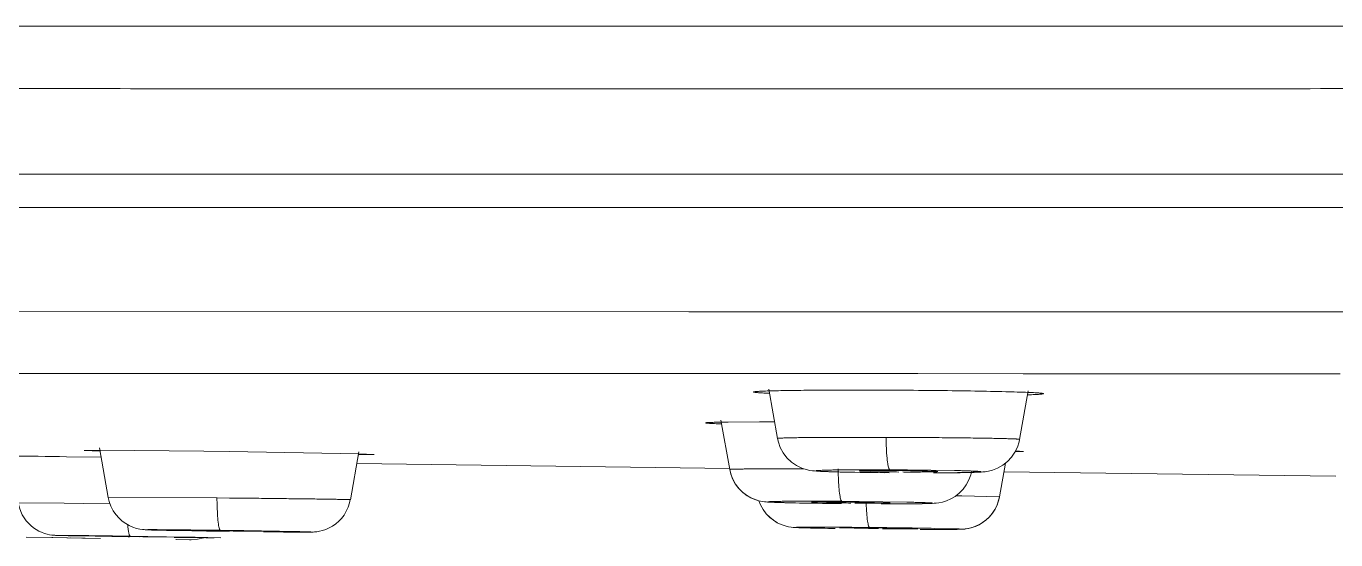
# Model space of a CAD drawing. Header units: millimetres. Extents: x 5438 to 6032, y -2661 to -1821.
# Drawn here: x 5810.656 to 5814.833, y -2151.25 to -2149.613 of the extents above; entities that cross this region are included whole.
import ezdxf

# ---------------------------------------------------------------- set-up
doc = ezdxf.new("R2010")
doc.units = ezdxf.units.MM
doc.header["$LTSCALE"] = 0.1
doc.layers.get('0').update_dxf_attribs({"lineweight": 15})

msp = doc.modelspace()

# ---------------------------------------------------------------- linework, layer by layer
for p, q in [((5820.1369, -2149.613), (5802.6262, -2149.6131)), ((5820.1273, -2150.085), (5806.0265, -2150.085)), ((5798.778, -2150.1913), (5847.0651, -2150.1913)), ((5812.7688, -2150.5233), (5809.9144, -2150.5229)), ((5812.8196, -2150.5233), (5812.7688, -2150.5233)), ((5812.9219, -2150.5234), (5812.8196, -2150.5233)), ((5812.9728, -2150.5234), (5812.9219, -2150.5234)), ((5813.3126, -2150.5234), (5812.9728, -2150.5234)), ((5813.4381, -2150.5234), (5813.3126, -2150.5234)), ((5813.5637, -2150.5235), (5813.4381, -2150.5234)), ((5813.5869, -2150.5235), (5813.5637, -2150.5235)), ((5813.7473, -2150.5235), (5813.5869, -2150.5235)), ((5813.8999, -2150.5235), (5813.7473, -2150.5235)), ((5813.9505, -2150.5235), (5813.8999, -2150.5235)), ((5817.5228, -2150.5236), (5813.9505, -2150.5235)), ((5810.5699, -2150.7203), (5810.7958, -2150.7204)), ((5810.7958, -2150.7204), (5810.8388, -2150.7204)), ((5810.8388, -2150.7204), (5810.8914, -2150.7204)), ((5810.8914, -2150.7204), (5810.9208, -2150.7204)), ((5810.9208, -2150.7204), (5811.0166, -2150.7204)), ((5811.0166, -2150.7204), (5811.0461, -2150.7204)), ((5811.0461, -2150.7204), (5811.0704, -2150.7204)), ((5811.0704, -2150.7204), (5811.1416, -2150.7204)), ((5811.1416, -2150.7204), (5811.1788, -2150.7204)), ((5811.1788, -2150.7204), (5811.3037, -2150.7204)), ((5811.3037, -2150.7204), (5811.3811, -2150.7204)), ((5811.3811, -2150.7204), (5811.4288, -2150.7204)), ((5811.4288, -2150.7204), (5811.477, -2150.7204)), ((5811.477, -2150.7204), (5811.5282, -2150.7204)), ((5811.5282, -2150.7204), (5811.5676, -2150.7205)), ((5811.5676, -2150.7205), (5811.7643, -2150.7205)), ((5811.7643, -2150.7205), (5811.8155, -2150.7205)), ((5811.8155, -2150.7205), (5812.9096, -2150.7206)), ((5812.9096, -2150.7206), (5812.9753, -2150.7206)), ((5812.9753, -2150.7206), (5813.0071, -2150.7207)), ((5813.0071, -2150.7207), (5813.2492, -2150.7207)), ((5813.2492, -2150.7207), (5813.3743, -2150.7207)), ((5813.3743, -2150.7207), (5813.4385, -2150.7207)), ((5813.4385, -2150.7207), (5813.4844, -2150.7207)), ((5813.4844, -2150.7207), (5813.4994, -2150.7207)), ((5813.4994, -2150.7207), (5813.8359, -2150.7208)), ((5813.8359, -2150.7208), (5813.8866, -2150.7208)), ((5813.8866, -2150.7208), (5813.9007, -2150.7208)), ((5813.9007, -2150.7208), (5813.9352, -2150.7208)), ((5813.9352, -2150.7208), (5814.7808, -2150.7209)), ((5814.7808, -2150.7209), (5814.8314, -2150.7209)), ((5814.8314, -2150.7209), (5814.8465, -2150.7209)), ((5813.0523, -2150.9272), (5813.0246, -2150.7706)), ((5813.8243, -2150.9302), (5813.8515, -2150.776)), ((5812.8994, -2151.0262), (5812.8717, -2150.869)), ((5812.9943, -2150.8743), (5812.8946, -2150.8749)), ((5810.9174, -2151.1151), (5810.8895, -2150.9568)), ((5813.0523, -2150.9272), (5813.0523, -2150.9272)), ((5813.4386, -2150.924), (5813.3981, -2150.9238)), ((5810.8944, -2150.9871), (5810.7845, -2150.9855)), ((5810.8894, -2150.965), (5810.8402, -2150.9655)), ((5810.8402, -2150.9655), (5810.8902, -2150.9674)), ((5811.2227, -2150.9682), (5810.8894, -2150.965)), ((5811.3041, -2150.9693), (5811.2227, -2150.9682)), ((5811.7165, -2150.9766), (5811.3041, -2150.9693)), ((5811.6895, -2151.1225), (5811.7164, -2150.9698)), ((5811.7161, -2150.979), (5811.7656, -2150.9785)), ((5811.7656, -2150.9785), (5811.7165, -2150.9766)), ((5813.8107, -2150.9696), (5813.8289, -2150.9692)), ((5813.8363, -2150.9685), (5813.8119, -2150.9669)), ((5813.8289, -2150.9692), (5813.8363, -2150.9685)), ((5811.7097, -2151.0076), (5812.8996, -2151.0228)), ((5812.8994, -2151.0261), (5812.8994, -2151.0262)), ((5813.2567, -2151.0344), (5813.4081, -2151.0365)), ((5813.3193, -2151.032), (5813.3136, -2151.0313)), ((5813.3779, -2151.0336), (5813.3193, -2151.032)), ((5813.4386, -2151.0297), (5813.4259, -2151.0297)), ((5813.6168, -2151.0295), (5813.467, -2151.0274)), ((5813.6686, -2151.043), (5813.6715, -2151.0304)), ((5813.76, -2151.1132), (5813.7789, -2151.006)), ((5813.774, -2151.0339), (5814.8328, -2151.0475)), ((5811.2642, -2151.1169), (5810.9175, -2151.1151)), ((5811.3041, -2151.1172), (5811.2642, -2151.1169)), ((5813.1057, -2151.1274), (5813.2574, -2151.1277)), ((5813.6402, -2151.1106), (5813.6218, -2151.1104)), ((5813.76, -2151.1132), (5813.6402, -2151.1106)), ((5810.7762, -2151.1339), (5810.6302, -2151.133)), ((5810.8374, -2151.1345), (5810.7762, -2151.1339)), ((5810.9228, -2151.1353), (5810.8374, -2151.1345)), ((5813.1634, -2151.1302), (5813.1608, -2151.1306)), ((5813.1608, -2151.1306), (5813.256, -2151.133)), ((5813.2414, -2151.1296), (5813.1634, -2151.1302)), ((5813.2858, -2151.1299), (5813.2735, -2151.1298)), ((5813.4108, -2151.1326), (5813.3119, -2151.1301)), ((5813.3128, -2151.1282), (5813.4646, -2151.1304)), ((5813.3302, -2151.1335), (5813.3982, -2151.1332)), ((5813.3982, -2151.1332), (5813.4083, -2151.1329)), ((5813.4083, -2151.1329), (5813.4108, -2151.1326)), ((5813.2889, -2151.2106), (5813.3106, -2151.2108)), ((5813.3106, -2151.2108), (5813.3458, -2151.2111)), ((5813.3458, -2151.2111), (5813.3733, -2151.2113)), ((5813.3733, -2151.2113), (5813.4012, -2151.2116)), ((5810.7378, -2151.2434), (5810.6556, -2151.2422)), ((5810.6556, -2151.2422), (5810.7405, -2151.2435)), ((5810.8323, -2151.2449), (5810.7378, -2151.2434)), ((5810.7405, -2151.2435), (5810.8352, -2151.245)), ((5810.7554, -2151.2365), (5810.7627, -2151.2367)), ((5810.7627, -2151.2367), (5810.7893, -2151.2373)), ((5810.7893, -2151.2373), (5810.8759, -2151.2389)), ((5810.7962, -2151.2444), (5810.8921, -2151.2458)), ((5810.8352, -2151.245), (5810.8921, -2151.2459)), ((5810.8759, -2151.2389), (5810.9806, -2151.2406)), ((5810.8945, -2151.2384), (5810.8918, -2151.2384)), ((5810.8918, -2151.2384), (5810.9852, -2151.2402)), ((5810.9733, -2151.2393), (5810.8945, -2151.2384)), ((5811.0055, -2151.2398), (5810.9733, -2151.2393)), ((5810.9806, -2151.2406), (5810.9853, -2151.2406)), ((5810.9852, -2151.2402), (5811.0168, -2151.2407)), ((5810.9878, -2151.2391), (5811.0431, -2151.2399)), ((5811.0168, -2151.2399), (5811.0055, -2151.2398)), ((5811.0409, -2151.2403), (5811.0168, -2151.2399)), ((5811.0281, -2151.2408), (5811.0604, -2151.2413)), ((5811.0431, -2151.2399), (5811.1002, -2151.2409)), ((5811.0471, -2151.2189), (5811.0555, -2151.2192)), ((5811.0555, -2151.2192), (5811.0657, -2151.2194)), ((5811.0604, -2151.2413), (5811.1289, -2151.2422)), ((5811.0657, -2151.2194), (5811.0852, -2151.2199)), ((5811.0852, -2151.2199), (5811.1106, -2151.2204)), ((5811.1002, -2151.2409), (5811.1948, -2151.2425)), ((5811.1418, -2151.2422), (5811.1036, -2151.2414)), ((5811.1106, -2151.2204), (5811.1433, -2151.2211)), ((5811.1277, -2151.2427), (5811.1704, -2151.2433)), ((5811.1289, -2151.2422), (5811.1391, -2151.2422)), ((5811.1814, -2151.2504), (5811.1332, -2151.2496)), ((5811.1347, -2151.2496), (5811.1764, -2151.2503)), ((5811.1391, -2151.2422), (5811.1418, -2151.2422)), ((5811.1433, -2151.2211), (5811.1834, -2151.2218)), ((5811.1704, -2151.2433), (5811.2214, -2151.2439)), ((5811.1764, -2151.2503), (5811.1814, -2151.2504)), ((5811.1818, -2151.2202), (5811.1791, -2151.2203)), ((5811.1791, -2151.2203), (5811.2727, -2151.2224)), ((5811.2604, -2151.2208), (5811.1818, -2151.2202)), ((5811.1834, -2151.2218), (5811.2302, -2151.2226)), ((5811.2289, -2151.244), (5811.1929, -2151.2436)), ((5811.1948, -2151.2425), (5811.2763, -2151.2442)), ((5811.2302, -2151.2226), (5811.2728, -2151.2232)), ((5811.2926, -2151.2212), (5811.2604, -2151.2208)), ((5811.2727, -2151.2224), (5811.3041, -2151.2228)), ((5811.2751, -2151.2201), (5811.3305, -2151.2209)), ((5811.3041, -2151.2213), (5811.2926, -2151.2212)), ((5811.3285, -2151.2217), (5811.3041, -2151.2213)), ((5811.3155, -2151.223), (5811.3478, -2151.2234)), ((5811.4291, -2151.2238), (5811.3285, -2151.2217)), ((5811.3478, -2151.2234), (5811.4162, -2151.224)), ((5811.412, -2151.225), (5811.4397, -2151.2253)), ((5811.4162, -2151.224), (5811.4264, -2151.2239)), ((5811.4264, -2151.2239), (5811.4291, -2151.2238)), ((5811.4397, -2151.2253), (5811.4765, -2151.2257)), ((5811.4765, -2151.2257), (5811.4976, -2151.2259)), ((5811.4976, -2151.2259), (5811.5157, -2151.226)), ((5811.5157, -2151.226), (5811.531, -2151.2261)), ((5811.531, -2151.2261), (5811.5434, -2151.2261)), ((5811.5434, -2151.2261), (5811.5533, -2151.2261)), ((5811.5533, -2151.2261), (5811.5609, -2151.226)), ((5813.1635, -2151.213), (5813.185, -2151.2134)), ((5813.185, -2151.2134), (5813.2103, -2151.2139)), ((5813.2521, -2151.2122), (5813.2495, -2151.2124)), ((5813.2495, -2151.2124), (5813.3417, -2151.2145)), ((5813.3303, -2151.2122), (5813.2521, -2151.2122)), ((5813.3744, -2151.2126), (5813.3625, -2151.2125)), ((5813.4939, -2151.2147), (5813.4072, -2151.213)), ((5813.4185, -2151.2152), (5813.4867, -2151.2154)), ((5813.4867, -2151.2154), (5813.4968, -2151.2152)), ((5813.4994, -2151.215), (5813.4939, -2151.2147)), ((5813.4968, -2151.2152), (5813.4994, -2151.215)), ((5813.6139, -2151.2172), (5813.5516, -2151.2173)), ((5813.5529, -2151.2139), (5813.6146, -2151.2153))]:
    msp.add_line(p, q)
for points in [[(5813.0524, -2150.9272), (5813.055, -2150.939), (5813.061, -2150.9558), (5813.0701, -2150.9728), (5813.0821, -2150.9886), (5813.0967, -2151.0027), (5813.1128, -2151.0137), (5813.1291, -2151.0217), (5813.1438, -2151.0266), (5813.1549, -2151.0291), (5813.1637, -2151.0304), (5813.1702, -2151.031), (5813.1759, -2151.0315), (5813.1821, -2151.0319), (5813.189, -2151.0323), (5813.1968, -2151.0326), (5813.2058, -2151.033), (5813.2158, -2151.0333), (5813.2271, -2151.0337)], [(5813.6797, -2151.0354), (5813.6879, -2151.0351), (5813.695, -2151.0348), (5813.7014, -2151.0344), (5813.7074, -2151.0339), (5813.7146, -2151.0332), (5813.725, -2151.0315), (5813.7379, -2151.0282), (5813.7537, -2151.022), (5813.7703, -2151.0127), (5813.7856, -2151.0008), (5813.7988, -2150.9866), (5813.8094, -2150.971), (5813.8173, -2150.9548), (5813.8225, -2150.9386), (5813.8243, -2150.9302)], [(5812.8995, -2151.0261), (5812.903, -2151.0408), (5812.9095, -2151.0576), (5812.9183, -2151.0734), (5812.9293, -2151.0876), (5812.9418, -2151.0999), (5812.9554, -2151.1099), (5812.9697, -2151.1177), (5812.9834, -2151.1232), (5812.9928, -2151.1258)], [(5812.8995, -2151.0261), (5812.9027, -2151.0397), (5812.9089, -2151.0563), (5812.9174, -2151.0719), (5812.9278, -2151.0859), (5812.9398, -2151.0981), (5812.9528, -2151.1082), (5812.9666, -2151.1162), (5812.9801, -2151.1221), (5812.9926, -2151.1259), (5813.0031, -2151.1281), (5813.0102, -2151.1291), (5813.0157, -2151.1296), (5813.0204, -2151.13), (5813.0249, -2151.1302), (5813.0299, -2151.1305), (5813.0355, -2151.1308), (5813.0419, -2151.131), (5813.0491, -2151.1313), (5813.0571, -2151.1315), (5813.066, -2151.1318), (5813.0758, -2151.1321)], [(5813.2271, -2151.0337), (5813.2393, -2151.034), (5813.2526, -2151.0343), (5813.2669, -2151.0347), (5813.2823, -2151.035), (5813.2986, -2151.0353), (5813.3159, -2151.0355), (5813.3341, -2151.0358), (5813.3531, -2151.036), (5813.3728, -2151.0363), (5813.3934, -2151.0365)], [(5813.5497, -2151.037), (5813.5691, -2151.0369), (5813.5873, -2151.0368), (5813.6043, -2151.0367), (5813.6201, -2151.0365), (5813.6346, -2151.0364), (5813.6478, -2151.0362)], [(5813.6438, -2151.0894), (5813.6542, -2151.0752), (5813.6626, -2151.0595), (5813.6686, -2151.043)], [(5813.6478, -2151.0362), (5813.6597, -2151.0359), (5813.6703, -2151.0357), (5813.6797, -2151.0354)], [(5810.9175, -2151.1151), (5810.9205, -2151.1279), (5810.926, -2151.1434), (5810.9333, -2151.1576), (5810.942, -2151.1702), (5810.9517, -2151.1812), (5810.9621, -2151.1907), (5810.9731, -2151.1986), (5810.9845, -2151.2051), (5810.9962, -2151.2103), (5811.0074, -2151.2139), (5811.0178, -2151.2163), (5811.0264, -2151.2176), (5811.0315, -2151.2181), (5811.0351, -2151.2184), (5811.038, -2151.2185), (5811.0406, -2151.2187), (5811.0471, -2151.2189)], [(5811.5609, -2151.226), (5811.564, -2151.226), (5811.5672, -2151.2259), (5811.5705, -2151.2258), (5811.575, -2151.2255), (5811.5823, -2151.2248), (5811.5912, -2151.2233), (5811.6011, -2151.2209), (5811.6116, -2151.2173), (5811.6223, -2151.2125), (5811.6329, -2151.2066), (5811.6429, -2151.1996), (5811.6524, -2151.1914), (5811.6613, -2151.182), (5811.6695, -2151.1714), (5811.6767, -2151.1595), (5811.6827, -2151.1463), (5811.6873, -2151.1322), (5811.6894, -2151.1224)], [(5812.9928, -2151.1259), (5812.998, -2151.1394), (5813.0064, -2151.1543), (5813.0163, -2151.1675), (5813.0273, -2151.1788)], [(5812.9929, -2151.1259), (5812.9981, -2151.1394), (5813.0064, -2151.1543), (5813.0163, -2151.1674), (5813.0272, -2151.1787), (5813.0389, -2151.188), (5813.0514, -2151.1958)], [(5813.5228, -2151.1351), (5813.5313, -2151.1349), (5813.5388, -2151.1347), (5813.5451, -2151.1345), (5813.5512, -2151.1341), (5813.5581, -2151.1336), (5813.5664, -2151.1326), (5813.5779, -2151.1303), (5813.5912, -2151.1262), (5813.6048, -2151.1203), (5813.6186, -2151.1121), (5813.6318, -2151.1018), (5813.6438, -2151.0894)], [(5813.6119, -2151.2173), (5813.6189, -2151.2172), (5813.6249, -2151.2171), (5813.6302, -2151.217), (5813.6347, -2151.2169), (5813.6392, -2151.2167), (5813.6444, -2151.2164), (5813.651, -2151.2158), (5813.6607, -2151.2143), (5813.6719, -2151.2115), (5813.6833, -2151.2076), (5813.6949, -2151.2022), (5813.7063, -2151.1954), (5813.7174, -2151.1871), (5813.7278, -2151.1772), (5813.7374, -2151.1658), (5813.7458, -2151.1528), (5813.7527, -2151.1385), (5813.7577, -2151.1233), (5813.76, -2151.1132)], [(5813.6444, -2151.2164), (5813.6493, -2151.216), (5813.6588, -2151.2146), (5813.67, -2151.2121), (5813.6815, -2151.2083), (5813.6934, -2151.203), (5813.705, -2151.1962), (5813.7163, -2151.188), (5813.727, -2151.178), (5813.7368, -2151.1665), (5813.7452, -2151.1537), (5813.7522, -2151.1396), (5813.7574, -2151.1245), (5813.7599, -2151.1132)], [(5810.6302, -2151.133), (5810.6308, -2151.1363), (5810.6339, -2151.1484), (5810.638, -2151.1598), (5810.6431, -2151.1704), (5810.6491, -2151.1803), (5810.6557, -2151.1895), (5810.663, -2151.1978), (5810.6708, -2151.2052), (5810.679, -2151.2118), (5810.6874, -2151.2176), (5810.6961, -2151.2225), (5810.7048, -2151.2266), (5810.7136, -2151.2298), (5810.722, -2151.2324), (5810.7303, -2151.2342), (5810.7375, -2151.2353), (5810.7427, -2151.2359), (5810.7465, -2151.2361), (5810.7487, -2151.2363), (5810.7502, -2151.2363), (5810.7518, -2151.2364), (5810.7554, -2151.2365)], [(5813.0758, -2151.1321), (5813.0863, -2151.1323), (5813.0975, -2151.1326), (5813.1094, -2151.1328), (5813.1221, -2151.1331), (5813.1355, -2151.1333), (5813.1496, -2151.1335), (5813.1644, -2151.1338), (5813.1798, -2151.134), (5813.1958, -2151.1342), (5813.2124, -2151.1344), (5813.2296, -2151.1346), (5813.2559, -2151.1349)], [(5813.3823, -2151.1357), (5813.4033, -2151.1358), (5813.4232, -2151.1358), (5813.4417, -2151.1358), (5813.4588, -2151.1357), (5813.4745, -2151.1356), (5813.4888, -2151.1355)], [(5813.4888, -2151.1355), (5813.5016, -2151.1354), (5813.5129, -2151.1353), (5813.5228, -2151.1351)], [(5813.0273, -2151.1788), (5813.0391, -2151.1882), (5813.0517, -2151.1959)], [(5813.0514, -2151.1958), (5813.0639, -2151.2017), (5813.0763, -2151.2061), (5813.0873, -2151.2087), (5813.0957, -2151.2101), (5813.1021, -2151.2108), (5813.1065, -2151.2111), (5813.1103, -2151.2113)], [(5813.1103, -2151.2113), (5813.1146, -2151.2116), (5813.1194, -2151.2117), (5813.1249, -2151.2119), (5813.1311, -2151.2121), (5813.1379, -2151.2123), (5813.1456, -2151.2125), (5813.1541, -2151.2127), (5813.1635, -2151.213)], [(5811.1814, -2151.2504), (5811.2024, -2151.2489), (5811.2226, -2151.2441), (5811.2229, -2151.244)], [(5813.5184, -2151.2173), (5813.5338, -2151.2173), (5813.5482, -2151.2174), (5813.5615, -2151.2174), (5813.5738, -2151.2174), (5813.5849, -2151.2174)], [(5813.5849, -2151.2174), (5813.595, -2151.2174), (5813.604, -2151.2173), (5813.6119, -2151.2173)]]:
    msp.add_lwpolyline(points)
for centre, radius, start, end in [((5813.3103, -2173.5588), 22.7857, 89.67747, 89.85211), ((5812.95, -2155.1599), 4.2853, 90.7404, 91.0507), ((5813.047, -2170.0953), 19.2211, 90.01376, 90.15712), ((5814.4558, -2150.9088), 1.0578, 180.8128, 182.2718), ((5809.9474, -2211.5009), 60.5212, 89.207481, 89.380077), ((5814.299, -2151.0129), 1.0535, 180.6299, 182.1326), ((5813.3611, -2162.2999), 11.273, 89.75027, 90.48169), ((5813.4753, -2144.6447), 6.3897, 269.12675, 269.67078), ((5813.4003, -2157.4984), 6.4688, 89.7724, 89.93478), ((5813.3536, -2165.5035), 14.4766, 89.55107, 89.77567), ((5813.3996, -2157.7466), 6.717, 89.39195, 89.66727), ((5813.477, -2144.5328), 6.5015, 269.77277, 269.89545), ((5812.3379, -2151.1126), 1.0738, 180.2278, 181.7093), ((5813.1265, -2170.3773), 19.25, 89.44553, 89.61045), ((5813.2152, -2159.6215), 8.4919, 89.60635, 89.82295), ((5813.3589, -2142.2285), 8.905, 269.33771, 269.52995), ((5813.2124, -2160.0717), 8.9421, 89.36251, 89.52963), ((5813.3565, -2142.6415), 8.492, 269.60635, 269.82295), ((5813.1629, -2165.1342), 13.9242, 89.68848, 89.87178), ((5813.1239, -2172.7351), 21.5252, 89.56072, 89.69461), ((5810.067, -2211.9745), 60.7424, 89.131473, 89.274718), ((5810.6286, -2177.7173), 26.4802, 88.97215, 89.10798), ((5810.8532, -2181.5451), 30.3279, 89.20284, 89.48966), ((5811.338, -2141.6567), 9.5879, 269.34821, 269.50557), ((5810.786, -2188.229), 37.0121, 88.92228, 89.15716), ((5813.4665, -2136.6661), 14.55, 268.91922, 269.09368), ((5813.238, -2164.1023), 12.8904, 89.44652, 89.58945), ((5813.5157, -2137.7823), 13.4333, 269.25807, 269.39777), ((5813.2332, -2164.6454), 13.4335, 89.25807, 89.39776), ((5813.5109, -2138.3253), 12.8903, 269.44653, 269.58946), ((5813.0657, -2179.9186), 28.7089, 89.11589, 89.33045), ((5813.582, -2137.3977), 13.8196, 269.68958, 269.87407), ((5813.278, -2165.8039), 14.5926, 88.9204, 89.09428)]:
    msp.add_arc(centre, radius, start, end)
for points, knots in [([(5798.8178, -2149.8123), (5798.8795, -2149.8151), (5798.9757, -2149.8184), (5799.1111, -2149.8189), (5799.2304, -2149.817), (5799.369, -2149.8143), (5799.5333, -2149.8119), (5799.7304, -2149.8104), (5799.9685, -2149.8101), (5800.2566, -2149.8106), (5800.6034, -2149.8114), (5801.016, -2149.8118), (5801.7104, -2149.8122), (5802.7562, -2149.8125), (5803.915, -2149.8127), (5804.9682, -2149.8125), (5805.8379, -2149.812), (5806.7498, -2149.8114), (5807.6957, -2149.811), (5808.6683, -2149.811), (5809.6618, -2149.8113), (5810.672, -2149.812), (5811.6952, -2149.8126), (5812.7286, -2149.8128), (5813.77, -2149.8125), (5814.8178, -2149.8121), (5816.2238, -2149.812), (5817.9892, -2149.8121), (5819.4036, -2149.8123), (5820.1124, -2149.8125)], [0, 0, 0, 0, 0.008693, 0.013563, 0.019077, 0.025498, 0.033098, 0.042221, 0.053265, 0.066647, 0.082803, 0.102116, 0.124783, 0.180626, 0.249442, 0.288037, 0.329006, 0.371968, 0.416503, 0.462256, 0.508988, 0.556479, 0.60457, 0.653132, 0.702062, 0.751286, 0.800738, 0.900141, 1, 1, 1, 1]), ([(5813.025, -2150.7758), (5813.0212, -2150.7759), (5813.014, -2150.7761), (5813.004, -2150.7765), (5812.9955, -2150.7769), (5812.9885, -2150.7773), (5812.983, -2150.7778), (5812.9794, -2150.7782), (5812.9773, -2150.7785), (5812.9763, -2150.7787), (5812.9757, -2150.7789), (5812.9754, -2150.7791), (5812.9754, -2150.7793)], [0, 0, 0, 0, 0.229679, 0.430487, 0.601794, 0.742976, 0.853425, 0.932707, 0.960685, 0.980962, 0.99374, 1, 1, 1, 1]), ([(5812.9754, -2150.7793), (5812.9754, -2150.7794), (5812.9757, -2150.7796), (5812.9763, -2150.7798), (5812.9773, -2150.78), (5812.9794, -2150.7804), (5812.9831, -2150.7808), (5812.9886, -2150.7813), (5812.9957, -2150.7818), (5813.0043, -2150.7823), (5813.0144, -2150.7828), (5813.0216, -2150.7831), (5813.0255, -2150.7833)], [0, 0, 0, 0, 0.00623, 0.018978, 0.039229, 0.06719, 0.146502, 0.257003, 0.398201, 0.569504, 0.770308, 1, 1, 1, 1]), ([(5813.3691, -2150.7732), (5813.3016, -2150.7731), (5813.2072, -2150.7731), (5813.0925, -2150.7743), (5813.0453, -2150.7752), (5813.025, -2150.7758)], [0, 0, 0, 0, 0.58809, 0.822959, 1, 1, 1, 1]), ([(5813.8522, -2150.7806), (5813.8282, -2150.7795), (5813.7714, -2150.7779), (5813.6756, -2150.776), (5813.5618, -2150.7744), (5813.4807, -2150.7738), (5813.4386, -2150.7735)], [0, 0, 0, 0, 0.174622, 0.412022, 0.694495, 1, 1, 1, 1]), ([(5813.851, -2150.7881), (5813.8548, -2150.788), (5813.862, -2150.7878), (5813.8719, -2150.7874), (5813.8805, -2150.787), (5813.8875, -2150.7866), (5813.893, -2150.7861), (5813.8966, -2150.7857), (5813.8988, -2150.7854), (5813.8998, -2150.7852), (5813.9004, -2150.785), (5813.9007, -2150.7848), (5813.9008, -2150.7846)], [0, 0, 0, 0, 0.228316, 0.428172, 0.598918, 0.739912, 0.85053, 0.930405, 0.958851, 0.979708, 0.993157, 1, 1, 1, 1]), ([(5813.9008, -2150.7846), (5813.9008, -2150.7845), (5813.9005, -2150.7843), (5813.8996, -2150.784), (5813.8973, -2150.7835), (5813.8935, -2150.7831), (5813.8881, -2150.7826), (5813.8813, -2150.7821), (5813.8729, -2150.7815), (5813.863, -2150.781), (5813.856, -2150.7807), (5813.8522, -2150.7806)], [0, 0, 0, 0, 0.005899, 0.018036, 0.06513, 0.143697, 0.253872, 0.39519, 0.567058, 0.768868, 1, 1, 1, 1]), ([(5812.8714, -2150.8753), (5812.8676, -2150.8754), (5812.8606, -2150.8755), (5812.8507, -2150.8758), (5812.8422, -2150.876), (5812.8353, -2150.8763), (5812.8305, -2150.8766), (5812.8274, -2150.8768), (5812.8257, -2150.877), (5812.8243, -2150.8771), (5812.8233, -2150.8773), (5812.8228, -2150.8774), (5812.8225, -2150.8776), (5812.8225, -2150.8777)], [0, 0, 0, 0, 0.23107, 0.43298, 0.605009, 0.74644, 0.856635, 0.899946, 0.935397, 0.962998, 0.982781, 0.994866, 1, 1, 1, 1]), ([(5812.8225, -2150.8777), (5812.8225, -2150.8778), (5812.8229, -2150.878), (5812.8234, -2150.8781), (5812.8245, -2150.8783), (5812.8259, -2150.8785), (5812.8277, -2150.8787), (5812.8309, -2150.879), (5812.8359, -2150.8793), (5812.8431, -2150.8797), (5812.8518, -2150.8801), (5812.862, -2150.8806), (5812.8693, -2150.8808), (5812.8732, -2150.881)], [0, 0, 0, 0, 0.005622, 0.018313, 0.038666, 0.066803, 0.102771, 0.146559, 0.257348, 0.398642, 0.56989, 0.770531, 1, 1, 1, 1]), ([(5813.3981, -2150.9238), (5813.375, -2150.9238), (5813.33, -2150.9237), (5813.2747, -2150.9238), (5813.2327, -2150.9239), (5813.2038, -2150.924), (5813.1768, -2150.9242), (5813.152, -2150.9244), (5813.1296, -2150.9246), (5813.1099, -2150.9249), (5813.0928, -2150.9252), (5813.0804, -2150.9255), (5813.072, -2150.9258), (5813.0668, -2150.926), (5813.0625, -2150.9262), (5813.0589, -2150.9263), (5813.0561, -2150.9266), (5813.0541, -2150.9267), (5813.0529, -2150.9269), (5813.0524, -2150.9271), (5813.0523, -2150.9272), (5813.0523, -2150.9272)], [0, 0, 0, 0, 0.200215, 0.390598, 0.479677, 0.563645, 0.641864, 0.713698, 0.778521, 0.835829, 0.885181, 0.926139, 0.943333, 0.958275, 0.970947, 0.981337, 0.989432, 0.995222, 0.998706, 0.999599, 1, 1, 1, 1]), ([(5813.4103, -2151.0271), (5813.4095, -2151.027), (5813.4085, -2151.0258), (5813.4076, -2151.0239), (5813.4062, -2151.0204), (5813.4048, -2151.0145), (5813.4032, -2151.0056), (5813.4018, -2150.9943), (5813.4001, -2150.9758), (5813.3993, -2150.9611), (5813.3988, -2150.9508)], [0, 0, 0, 0, 0.028997, 0.052609, 0.083504, 0.169032, 0.286152, 0.432617, 0.604791, 1, 1, 1, 1]), ([(5813.8243, -2150.9303), (5813.8243, -2150.9302), (5813.8241, -2150.9301), (5813.8238, -2150.93), (5813.8232, -2150.9299), (5813.822, -2150.9297), (5813.8198, -2150.9295), (5813.8166, -2150.9293), (5813.8124, -2150.929), (5813.8074, -2150.9288), (5813.8014, -2150.9285), (5813.7918, -2150.9282), (5813.7776, -2150.9278), (5813.7582, -2150.9273), (5813.7357, -2150.9269), (5813.7104, -2150.9264), (5813.6825, -2150.926), (5813.6522, -2150.9256), (5813.6198, -2150.9252), (5813.5734, -2150.9248), (5813.5128, -2150.9243), (5813.4636, -2150.9241), (5813.4386, -2150.924)], [0, 0, 0, 0, 0.00043, 0.00139, 0.002938, 0.005081, 0.011156, 0.019598, 0.030384, 0.043487, 0.058881, 0.076538, 0.11852, 0.169011, 0.227452, 0.293278, 0.365912, 0.444661, 0.528772, 0.61749, 0.805356, 1, 1, 1, 1]), ([(5813.1358, -2151.0241), (5813.119, -2151.0241), (5813.0867, -2151.0241), (5813.0409, -2151.0241), (5813.0059, -2151.0242), (5812.9808, -2151.0244), (5812.9643, -2151.0245), (5812.9496, -2151.0246), (5812.9366, -2151.0248), (5812.9255, -2151.025), (5812.9175, -2151.0251), (5812.9121, -2151.0253), (5812.9088, -2151.0254), (5812.906, -2151.0255), (5812.9037, -2151.0256), (5812.9019, -2151.0257), (5812.9005, -2151.0258), (5812.8999, -2151.026), (5812.8994, -2151.026), (5812.8994, -2151.0261)], [0, 0, 0, 0, 0.213644, 0.408705, 0.581305, 0.657999, 0.727746, 0.790217, 0.845082, 0.892014, 0.930687, 0.946855, 0.960894, 0.972794, 0.982547, 0.990141, 0.995571, 0.998836, 1, 1, 1, 1]), ([(5813.2664, -2151.0273), (5813.2538, -2151.0275), (5813.236, -2151.0277), (5813.2139, -2151.0281), (5813.2009, -2151.0285), (5813.1904, -2151.0289), (5813.1834, -2151.0292), (5813.1791, -2151.0295), (5813.1772, -2151.0297), (5813.1761, -2151.0299), (5813.1754, -2151.03), (5813.175, -2151.0302), (5813.1747, -2151.0302), (5813.1746, -2151.0304), (5813.1748, -2151.0306), (5813.1751, -2151.0307), (5813.1755, -2151.0308), (5813.1762, -2151.0309), (5813.1774, -2151.0311), (5813.1794, -2151.0313), (5813.1822, -2151.0316), (5813.1858, -2151.0319), (5813.1901, -2151.0321), (5813.1971, -2151.0325), (5813.2075, -2151.0329), (5813.2218, -2151.0334), (5813.2385, -2151.0339), (5813.2504, -2151.0342), (5813.2567, -2151.0344)], [0, 0, 0, 0, 0.216692, 0.305866, 0.380978, 0.441254, 0.485926, 0.502196, 0.514393, 0.518969, 0.522537, 0.52511, 0.526723, 0.527553, 0.528489, 0.530269, 0.53302, 0.536772, 0.541536, 0.554117, 0.570765, 0.591415, 0.615991, 0.644414, 0.712486, 0.794995, 0.891199, 1, 1, 1, 1]), ([(5813.3136, -2151.0313), (5813.3136, -2151.0312), (5813.3138, -2151.0311), (5813.314, -2151.0311), (5813.3146, -2151.031), (5813.3157, -2151.0309), (5813.3176, -2151.0307), (5813.3205, -2151.0306), (5813.3243, -2151.0304), (5813.3288, -2151.0303), (5813.334, -2151.0301), (5813.3424, -2151.03), (5813.3544, -2151.0298), (5813.3706, -2151.0297), (5813.3885, -2151.0296), (5813.4011, -2151.0296), (5813.4076, -2151.0296)], [0, 0, 0, 0, 0.001482, 0.004997, 0.010704, 0.018616, 0.041009, 0.072049, 0.111582, 0.159446, 0.215343, 0.278827, 0.426733, 0.59952, 0.792749, 1, 1, 1, 1]), ([(5813.5636, -2151.0327), (5813.5636, -2151.0328), (5813.5634, -2151.0329), (5813.5631, -2151.0329), (5813.5625, -2151.033), (5813.5613, -2151.0331), (5813.5593, -2151.0333), (5813.5562, -2151.0335), (5813.5523, -2151.0336), (5813.5476, -2151.0337), (5813.542, -2151.0339), (5813.5332, -2151.034), (5813.5206, -2151.0342), (5813.5037, -2151.0343), (5813.4849, -2151.0344), (5813.4719, -2151.0344), (5813.4651, -2151.0344)], [0, 0, 0, 0, 0.001478, 0.005015, 0.010766, 0.01874, 0.041308, 0.072585, 0.11241, 0.160608, 0.216838, 0.28063, 0.429018, 0.601977, 0.794569, 1, 1, 1, 1]), ([(5813.4708, -2151.03), (5813.4773, -2151.0301), (5813.4897, -2151.0302), (5813.5074, -2151.0305), (5813.5232, -2151.0308), (5813.5351, -2151.0311), (5813.5433, -2151.0314), (5813.5485, -2151.0316), (5813.5529, -2151.0317), (5813.5566, -2151.0319), (5813.5595, -2151.0321), (5813.5614, -2151.0323), (5813.5625, -2151.0324), (5813.5631, -2151.0325), (5813.5634, -2151.0326), (5813.5636, -2151.0327), (5813.5636, -2151.0327)], [0, 0, 0, 0, 0.207752, 0.40043, 0.572638, 0.720307, 0.783685, 0.839447, 0.887285, 0.926968, 0.958266, 0.980957, 0.989011, 0.994843, 0.998455, 1, 1, 1, 1]), ([(5813.6109, -2151.0365), (5813.6174, -2151.0365), (5813.6298, -2151.0363), (5813.6474, -2151.036), (5813.6606, -2151.0358), (5813.6699, -2151.0355), (5813.676, -2151.0353), (5813.6814, -2151.0351), (5813.6862, -2151.0349), (5813.6903, -2151.0347), (5813.6937, -2151.0345), (5813.6964, -2151.0343), (5813.6982, -2151.0341), (5813.6993, -2151.0339), (5813.6999, -2151.0338), (5813.7002, -2151.0337), (5813.7005, -2151.0336), (5813.7005, -2151.0334), (5813.7003, -2151.0333), (5813.6999, -2151.0331), (5813.6994, -2151.033), (5813.6987, -2151.0329), (5813.6974, -2151.0327), (5813.6954, -2151.0325), (5813.6924, -2151.0322), (5813.6887, -2151.032), (5813.6843, -2151.0317), (5813.6771, -2151.0314), (5813.6665, -2151.0309), (5813.652, -2151.0304), (5813.6352, -2151.0299), (5813.6232, -2151.0296), (5813.6168, -2151.0295)], [0, 0, 0, 0, 0.113367, 0.214595, 0.302498, 0.341189, 0.376253, 0.407597, 0.435133, 0.458771, 0.478422, 0.494017, 0.505547, 0.509793, 0.513035, 0.515289, 0.516612, 0.517333, 0.518516, 0.52061, 0.52369, 0.527778, 0.532882, 0.546157, 0.563519, 0.5849, 0.610214, 0.639376, 0.708888, 0.792734, 0.89013, 1, 1, 1, 1]), ([(5813.2574, -2151.1278), (5813.2566, -2151.1277), (5813.2556, -2151.1265), (5813.2547, -2151.1247), (5813.2534, -2151.1213), (5813.252, -2151.1155), (5813.2497, -2151.1022), (5813.2476, -2151.0808), (5813.2466, -2151.0624), (5813.2462, -2151.0521)], [0, 0, 0, 0, 0.02843, 0.051703, 0.082277, 0.167287, 0.284134, 0.60307, 1, 1, 1, 1]), ([(5811.6895, -2151.1225), (5811.6895, -2151.1224), (5811.6892, -2151.1225), (5811.6889, -2151.1224), (5811.6883, -2151.1224), (5811.6875, -2151.1223), (5811.6864, -2151.1223), (5811.6845, -2151.1222), (5811.6816, -2151.1221), (5811.6775, -2151.122), (5811.6724, -2151.1219), (5811.6665, -2151.1217), (5811.6597, -2151.1216), (5811.652, -2151.1215), (5811.6401, -2151.1213), (5811.6233, -2151.121), (5811.6008, -2151.1206), (5811.5755, -2151.1203), (5811.5476, -2151.1199), (5811.5174, -2151.1195), (5811.485, -2151.1192), (5811.4387, -2151.1186), (5811.3782, -2151.118), (5811.3291, -2151.1175), (5811.3041, -2151.1172)], [0, 0, 0, 0, 0.000353, 0.001303, 0.002856, 0.005012, 0.007767, 0.011118, 0.019595, 0.030415, 0.043551, 0.058975, 0.076661, 0.09658, 0.118691, 0.169214, 0.227671, 0.293501, 0.366127, 0.444857, 0.528941, 0.617628, 0.80542, 1, 1, 1, 1]), ([(5813.104, -2151.1327), (5813.0978, -2151.1325), (5813.0861, -2151.1323), (5813.0697, -2151.1319), (5813.0555, -2151.1314), (5813.0436, -2151.131), (5813.0353, -2151.1307), (5813.03, -2151.1304), (5813.027, -2151.1302), (5813.0246, -2151.13), (5813.0231, -2151.1298), (5813.0222, -2151.1297), (5813.0218, -2151.1296), (5813.0216, -2151.1295), (5813.0215, -2151.1293), (5813.0217, -2151.1292), (5813.0221, -2151.1291), (5813.0232, -2151.129), (5813.025, -2151.1288), (5813.0275, -2151.1287), (5813.0306, -2151.1285), (5813.0361, -2151.1283), (5813.0446, -2151.1281), (5813.0566, -2151.1279), (5813.0772, -2151.1276), (5813.0939, -2151.1275), (5813.1057, -2151.1274)], [0, 0, 0, 0, 0.11137, 0.210261, 0.295644, 0.366731, 0.4228, 0.444978, 0.463134, 0.477194, 0.487151, 0.490599, 0.493038, 0.494494, 0.49513, 0.496024, 0.49784, 0.504469, 0.515159, 0.529925, 0.548753, 0.571572, 0.628849, 0.701076, 0.787571, 1, 1, 1, 1]), ([(5811.2751, -2151.2202), (5811.2744, -2151.2201), (5811.2734, -2151.219), (5811.2725, -2151.2172), (5811.2713, -2151.2139), (5811.2699, -2151.2081), (5811.2677, -2151.1949), (5811.2658, -2151.1734), (5811.265, -2151.1549), (5811.2647, -2151.1446)], [0, 0, 0, 0, 0.02731, 0.04998, 0.080026, 0.164304, 0.280904, 0.600779, 1, 1, 1, 1]), ([(5813.3458, -2151.2111), (5813.3451, -2151.211), (5813.3441, -2151.2099), (5813.3431, -2151.2081), (5813.3418, -2151.2047), (5813.3404, -2151.1988), (5813.3382, -2151.1854), (5813.3362, -2151.1638), (5813.3352, -2151.1452), (5813.3349, -2151.1349)], [0, 0, 0, 0, 0.02777, 0.050709, 0.081012, 0.165719, 0.282568, 0.602237, 1, 1, 1, 1]), ([(5813.4646, -2151.1304), (5813.4708, -2151.1305), (5813.4825, -2151.1308), (5813.499, -2151.1312), (5813.5132, -2151.1316), (5813.5251, -2151.1321), (5813.5334, -2151.1324), (5813.5388, -2151.1327), (5813.5418, -2151.1329), (5813.5442, -2151.1331), (5813.5457, -2151.1333), (5813.5466, -2151.1334), (5813.547, -2151.1335), (5813.5473, -2151.1336), (5813.5474, -2151.1337), (5813.5472, -2151.1338), (5813.5468, -2151.1339), (5813.5457, -2151.1341), (5813.544, -2151.1342), (5813.5415, -2151.1344), (5813.5384, -2151.1346), (5813.5329, -2151.1348), (5813.5245, -2151.135), (5813.5125, -2151.1352), (5813.492, -2151.1355), (5813.4754, -2151.1356), (5813.4636, -2151.1356)], [0, 0, 0, 0, 0.111568, 0.210681, 0.296313, 0.367668, 0.424018, 0.446339, 0.464637, 0.478839, 0.488937, 0.492455, 0.494963, 0.496484, 0.497159, 0.497999, 0.499749, 0.506242, 0.516796, 0.531426, 0.550121, 0.572808, 0.629825, 0.701797, 0.788041, 1, 1, 1, 1]), ([(5810.9878, -2151.2391), (5810.9874, -2151.2391), (5810.9864, -2151.2385), (5810.9853, -2151.2367), (5810.9842, -2151.2338), (5810.9832, -2151.2298), (5810.9821, -2151.2246), (5810.9807, -2151.2156), (5810.98, -2151.2082), (5810.9795, -2151.2029)], [0, 0, 0, 0, 0.03329, 0.085961, 0.165001, 0.273641, 0.412788, 0.581261, 1, 1, 1, 1]), ([(5813.1921, -2151.2135), (5813.1804, -2151.2133), (5813.164, -2151.213), (5813.1436, -2151.2125), (5813.1318, -2151.2121), (5813.1235, -2151.2118), (5813.1181, -2151.2116), (5813.1151, -2151.2115), (5813.1128, -2151.2113), (5813.1113, -2151.2112), (5813.1104, -2151.2111), (5813.11, -2151.211), (5813.1098, -2151.211), (5813.1097, -2151.2109), (5813.1099, -2151.2108), (5813.1102, -2151.2108), (5813.1107, -2151.2107), (5813.1116, -2151.2107), (5813.1133, -2151.2106), (5813.1157, -2151.2105), (5813.1189, -2151.2104), (5813.1244, -2151.2103), (5813.1329, -2151.2102), (5813.1449, -2151.2101), (5813.1656, -2151.21), (5813.1822, -2151.2101), (5813.1941, -2151.2101)], [0, 0, 0, 0, 0.21022, 0.295553, 0.366569, 0.422544, 0.444667, 0.462759, 0.476746, 0.486616, 0.490012, 0.492387, 0.493755, 0.49422, 0.495041, 0.496841, 0.499654, 0.503486, 0.514213, 0.529028, 0.547913, 0.570795, 0.628209, 0.700586, 0.787239, 1, 1, 1, 1]), ([(5810.8334, -2151.2381), (5810.8217, -2151.2379), (5810.8015, -2151.2375), (5810.7778, -2151.237), (5810.7641, -2151.2367), (5810.757, -2151.2365), (5810.7539, -2151.2365), (5810.7506, -2151.2362), (5810.7545, -2151.2362), (5810.7576, -2151.2362), (5810.7652, -2151.2362), (5810.7792, -2151.2363), (5810.8035, -2151.2366), (5810.8241, -2151.2368), (5810.8359, -2151.237)], [0, 0, 0, 0, 0.209965, 0.36596, 0.421724, 0.461703, 0.485291, 0.492398, 0.501766, 0.527531, 0.569541, 0.627207, 0.786747, 1, 1, 1, 1]), ([(5811.1209, -2151.2206), (5811.1092, -2151.2204), (5811.0928, -2151.2201), (5811.0725, -2151.2196), (5811.0607, -2151.2193), (5811.0524, -2151.219), (5811.0471, -2151.2189), (5811.0441, -2151.2187), (5811.0418, -2151.2186), (5811.0403, -2151.2185), (5811.0395, -2151.2185), (5811.0391, -2151.2184), (5811.0389, -2151.2184), (5811.0387, -2151.2183), (5811.039, -2151.2183), (5811.0392, -2151.2183), (5811.0397, -2151.2182), (5811.0407, -2151.2182), (5811.0423, -2151.2181), (5811.0461, -2151.2181), (5811.0525, -2151.218), (5811.062, -2151.218), (5811.0741, -2151.2181), (5811.0948, -2151.2182), (5811.1115, -2151.2183), (5811.1233, -2151.2184)], [0, 0, 0, 0, 0.210015, 0.29522, 0.366092, 0.421908, 0.443945, 0.461948, 0.47584, 0.485609, 0.48895, 0.491265, 0.492561, 0.492902, 0.493719, 0.495544, 0.498389, 0.502258, 0.513066, 0.527965, 0.569908, 0.627504, 0.700062, 0.786896, 1, 1, 1, 1]), ([(5811.4822, -2151.2235), (5811.4939, -2151.2237), (5811.5103, -2151.224), (5811.5307, -2151.2245), (5811.5425, -2151.2248), (5811.5518, -2151.2251), (5811.558, -2151.2253), (5811.5615, -2151.2254), (5811.5632, -2151.2256), (5811.564, -2151.2256), (5811.5648, -2151.2258), (5811.5638, -2151.2259), (5811.563, -2151.2259), (5811.561, -2151.2259), (5811.5574, -2151.226), (5811.551, -2151.226), (5811.5415, -2151.226), (5811.5295, -2151.226), (5811.5089, -2151.2259), (5811.4923, -2151.2258), (5811.4804, -2151.2257)], [0, 0, 0, 0, 0.210439, 0.295894, 0.367036, 0.423133, 0.463458, 0.477491, 0.487401, 0.493197, 0.494923, 0.497421, 0.503998, 0.51467, 0.529436, 0.571118, 0.628457, 0.700766, 0.787354, 1, 1, 1, 1]), ([(5813.6146, -2151.2153), (5813.6177, -2151.2154), (5813.622, -2151.2156), (5813.6272, -2151.2158), (5813.6302, -2151.2159), (5813.6325, -2151.2161), (5813.634, -2151.2162), (5813.6348, -2151.2163), (5813.6352, -2151.2164), (5813.6355, -2151.2164), (5813.6356, -2151.2165), (5813.6354, -2151.2166), (5813.6352, -2151.2166), (5813.6347, -2151.2167), (5813.6338, -2151.2167), (5813.6322, -2151.2168), (5813.6285, -2151.2169), (5813.6224, -2151.2171), (5813.617, -2151.2171), (5813.6139, -2151.2172)], [0, 0, 0, 0, 0.214941, 0.299979, 0.369604, 0.423535, 0.461739, 0.474961, 0.484283, 0.489751, 0.491702, 0.494627, 0.501267, 0.511773, 0.526172, 0.566677, 0.622803, 0.781466, 1, 1, 1, 1])]:
    msp.add_open_spline(points, degree=3, knots=knots)

doc.saveas('drawing.dxf')
